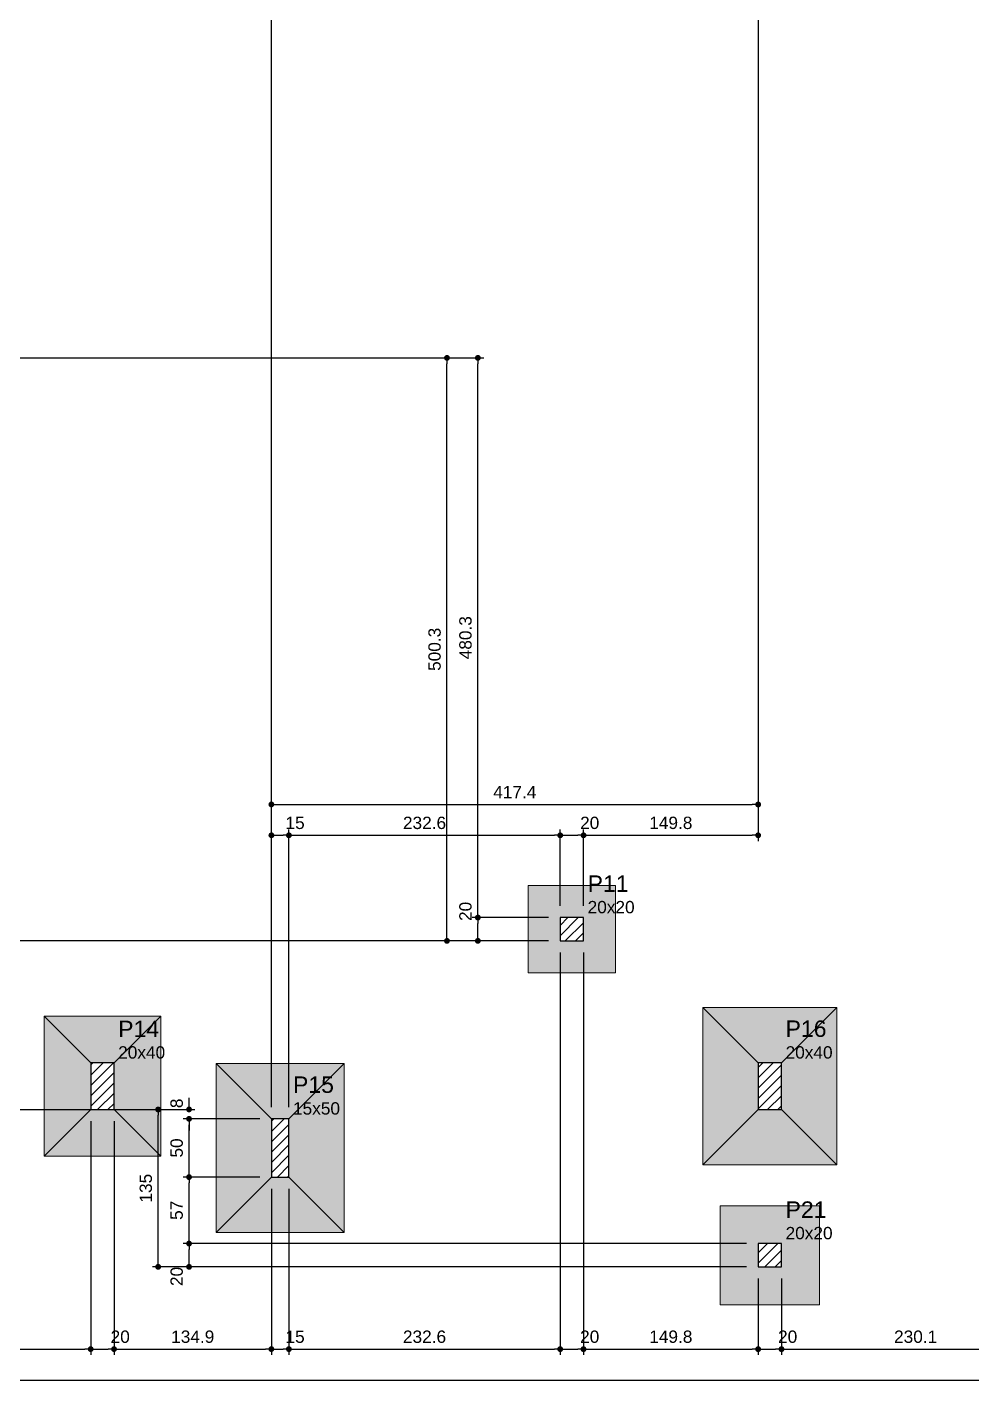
# Model space of a CAD drawing. Header units: millimetres. Extents: x 180 to 11148, y -1598 to 1045.
# Drawn here: x 454.64 to 470.84, y -4.29 to 19.03 of the extents above; entities that cross this region are included whole.
import ezdxf

# ---------------------------------------------------------------- set-up
doc = ezdxf.new("R2010")
doc.units = ezdxf.units.MM
doc.header["$MEASUREMENT"] = 0
for name, color, linetype, lineweight in [('FO-Cotas', 5, 'Continuous', 5), ('FO-Hachura das sapatas', 43, 'Continuous', 5), ('FO-Hachura pilar que passa', 19, 'Continuous', 5), ('FO-Pilares', 4, 'Continuous', 30), ('FO-Seção das fundações', 9, 'Continuous', 5), ('FO-Textos dos pilares', 7, 'Continuous', 5)]:
    doc.layers.add(name, color=color, linetype=linetype, lineweight=lineweight)
doc.styles.add('Arial', font='arial.ttf')
doc.dimstyles.new('UM_50.000000', dxfattribs={"dimtxt": 0.18, "dimasz": 0.1, "dimexe": 0.1, "dimexo": 0.2, "dimgap": 0, "dimtad": 1, "dimtih": 1, "dimtoh": 1, "dimdec": 1, "dimlfac": 50, "dimzin": 0, "dimdsep": 46, "dimtxsty": 'Standard', "dimcen": 0.09, "dimdle": 0.1, "dimadec": 1, "dimazin": 2, "dimtfac": 1, "dimtdec": 4, "dimtofl": 0, "dimtmove": 0, "dimatfit": 3, "dimfxl": 1, "dimtolj": 1, "dimarcsym": 0})
pattern_1 = [(45, (444.17699, 0.45553), (-0.08838835, 0.08838835), [])]

# ---------------------------------------------------------------- blocks, each defined once
blk = doc.blocks.new('_Dot')
at = {"color": 0, "linetype": 'ByBlock', "lineweight": -2}
blk.add_line((-0.5, 0), (-1, 0), dxfattribs=at)
at = {"color": 0, "linetype": 'ByBlock', "const_width": 0.5}
blk.add_lwpolyline([(-0.25, 0, 1), (0.25, 0, 1)], format="xyb", close=True, dxfattribs=at)
blk = doc.blocks.new('*D29')
at = {"layer": 'Defpoints', "color": 0, "transparency": 16777216}
for p in [(458.824, 41.465), (456.125, 40.053), (458.824, 0.295)]:
    blk.add_point(p, dxfattribs=at)
at = {"layer": 'FO-Cotas', "color": 0, "lineweight": -2, "transparency": 16777216}
for p, q in [((456.125, 40.253), (456.125, 41.565)), ((458.824, 0.495), (458.824, 41.565)), ((456.225, 41.465), (458.724, 41.465))]:
    blk.add_line(p, q, dxfattribs=at)
at = {"layer": 'FO-Cotas', "color": 0, "lineweight": -2, "transparency": 16777216, "xscale": 0.1000000014901161, "yscale": 0.1000000014901161, "zscale": 0.1000000014901161, "rotation": 180}
blk.add_blockref('_Dot', (456.125, 41.465), dxfattribs=at)
at = {"layer": 'FO-Cotas', "color": 0, "lineweight": -2, "transparency": 16777216, "xscale": 0.1000000014901161, "yscale": 0.1000000014901161, "zscale": 0.1000000014901161}
blk.add_blockref('_Dot', (458.824, 41.465), dxfattribs=at)
at = {"layer": 'FO-Cotas', "transparency": 16777216, "insert": (457.475, 41.677), "char_height": 0.2118, "attachment_point": 5, "rotation": 0.0057, "style": 'Arial'}
blk.add_mtext('\\A1;134.9', dxfattribs=at)
blk = doc.blocks.new('*D30')
at = {"layer": 'Defpoints', "color": 0, "transparency": 16777216}
for p in [(459.124, 5.161), (458.824, 0.295), (459.124, 0.295)]:
    blk.add_point(p, dxfattribs=at)
at = {"layer": 'FO-Cotas', "color": 0, "lineweight": -2, "transparency": 16777216}
for p, q in [((458.824, 0.495), (458.824, 5.261)), ((458.924, 5.161), (459.024, 5.161)), ((459.124, 0.495), (459.124, 5.261))]:
    blk.add_line(p, q, dxfattribs=at)
at = {"layer": 'FO-Cotas', "color": 0, "lineweight": -2, "transparency": 16777216, "xscale": 0.1000000014901161, "yscale": 0.1000000014901161, "zscale": 0.1000000014901161, "rotation": 180}
blk.add_blockref('_Dot', (458.824, 5.161), dxfattribs=at)
at = {"layer": 'FO-Cotas', "color": 0, "lineweight": -2, "transparency": 16777216, "xscale": 0.1000000014901161, "yscale": 0.1000000014901161, "zscale": 0.1000000014901161}
blk.add_blockref('_Dot', (459.124, 5.161), dxfattribs=at)
at = {"layer": 'FO-Cotas', "transparency": 16777216, "insert": (459.23, 5.373), "char_height": 0.2118, "attachment_point": 5, "rotation": 0.0057, "style": 'Arial'}
blk.add_mtext('\\A1;15', dxfattribs=at)
blk = doc.blocks.new('*D31')
at = {"layer": 'Defpoints', "color": 0, "transparency": 16777216}
for p in [(463.777, 5.161), (463.777, 3.749), (459.124, 0.295)]:
    blk.add_point(p, dxfattribs=at)
at = {"layer": 'FO-Cotas', "color": 0, "lineweight": -2, "transparency": 16777216}
for p, q in [((459.124, 0.495), (459.124, 5.261)), ((459.224, 5.161), (463.677, 5.161)), ((463.777, 3.949), (463.777, 5.261))]:
    blk.add_line(p, q, dxfattribs=at)
at = {"layer": 'FO-Cotas', "color": 0, "lineweight": -2, "transparency": 16777216, "xscale": 0.1000000014901161, "yscale": 0.1000000014901161, "zscale": 0.1000000014901161, "rotation": 180}
blk.add_blockref('_Dot', (459.124, 5.161), dxfattribs=at)
at = {"layer": 'FO-Cotas', "color": 0, "lineweight": -2, "transparency": 16777216, "xscale": 0.1000000014901161, "yscale": 0.1000000014901161, "zscale": 0.1000000014901161}
blk.add_blockref('_Dot', (463.777, 5.161), dxfattribs=at)
at = {"layer": 'FO-Cotas', "transparency": 16777216, "insert": (461.45, 5.373), "char_height": 0.2118, "attachment_point": 5, "rotation": 0.0057, "style": 'Arial'}
blk.add_mtext('\\A1;232.6', dxfattribs=at)
blk = doc.blocks.new('*D32')
at = {"layer": 'Defpoints', "color": 0, "transparency": 16777216}
for p in [(464.177, 5.161), (463.777, 3.749), (464.177, 3.749)]:
    blk.add_point(p, dxfattribs=at)
at = {"layer": 'FO-Cotas', "color": 0, "lineweight": -2, "transparency": 16777216}
for p, q in [((463.777, 3.949), (463.777, 5.261)), ((463.877, 5.161), (464.077, 5.161)), ((464.177, 3.949), (464.177, 5.261))]:
    blk.add_line(p, q, dxfattribs=at)
at = {"layer": 'FO-Cotas', "color": 0, "lineweight": -2, "transparency": 16777216, "xscale": 0.1000000014901161, "yscale": 0.1000000014901161, "zscale": 0.1000000014901161, "rotation": 180}
blk.add_blockref('_Dot', (463.777, 5.161), dxfattribs=at)
at = {"layer": 'FO-Cotas', "color": 0, "lineweight": -2, "transparency": 16777216, "xscale": 0.1000000014901161, "yscale": 0.1000000014901161, "zscale": 0.1000000014901161}
blk.add_blockref('_Dot', (464.177, 5.161), dxfattribs=at)
at = {"layer": 'FO-Cotas', "transparency": 16777216, "insert": (464.283, 5.373), "char_height": 0.2118, "attachment_point": 5, "rotation": 0.0057, "style": 'Arial'}
blk.add_mtext('\\A1;20', dxfattribs=at)
blk = doc.blocks.new('*D33')
at = {"layer": 'Defpoints', "color": 0, "transparency": 16777216}
for p in [(467.172, 40.053), (467.172, 5.161), (464.177, 3.749)]:
    blk.add_point(p, dxfattribs=at)
at = {"layer": 'FO-Cotas', "color": 0, "lineweight": -2, "transparency": 16777216}
for p, q in [((467.172, 39.853), (467.172, 5.061)), ((464.177, 3.949), (464.177, 5.261)), ((464.277, 5.161), (467.072, 5.161))]:
    blk.add_line(p, q, dxfattribs=at)
at = {"layer": 'FO-Cotas', "color": 0, "lineweight": -2, "transparency": 16777216, "xscale": 0.1000000014901161, "yscale": 0.1000000014901161, "zscale": 0.1000000014901161, "rotation": 180}
blk.add_blockref('_Dot', (464.177, 5.161), dxfattribs=at)
at = {"layer": 'FO-Cotas', "color": 0, "lineweight": -2, "transparency": 16777216, "xscale": 0.1000000014901161, "yscale": 0.1000000014901161, "zscale": 0.1000000014901161}
blk.add_blockref('_Dot', (467.172, 5.161), dxfattribs=at)
at = {"layer": 'FO-Cotas', "transparency": 16777216, "insert": (465.674, 5.373), "char_height": 0.2118, "attachment_point": 5, "rotation": 0.0057, "style": 'Arial'}
blk.add_mtext('\\A1;149.8', dxfattribs=at)
blk = doc.blocks.new('*D35')
at = {"layer": 'Defpoints', "color": 0, "transparency": 16777216}
for p in [(472.173, 41.465), (467.572, 40.053), (472.173, -1.845)]:
    blk.add_point(p, dxfattribs=at)
at = {"layer": 'FO-Cotas', "color": 0, "lineweight": -2, "transparency": 16777216}
for p, q in [((467.572, 40.253), (467.572, 41.565)), ((472.173, -1.645), (472.173, 41.565)), ((467.672, 41.465), (472.073, 41.465))]:
    blk.add_line(p, q, dxfattribs=at)
at = {"layer": 'FO-Cotas', "color": 0, "lineweight": -2, "transparency": 16777216, "xscale": 0.1000000014901161, "yscale": 0.1000000014901161, "zscale": 0.1000000014901161, "rotation": 180}
blk.add_blockref('_Dot', (467.572, 41.465), dxfattribs=at)
at = {"layer": 'FO-Cotas', "color": 0, "lineweight": -2, "transparency": 16777216, "xscale": 0.1000000014901161, "yscale": 0.1000000014901161, "zscale": 0.1000000014901161}
blk.add_blockref('_Dot', (472.173, 41.465), dxfattribs=at)
at = {"layer": 'FO-Cotas', "transparency": 16777216, "insert": (469.873, 41.677), "char_height": 0.2118, "attachment_point": 5, "rotation": 0.0057, "style": 'Arial'}
blk.add_mtext('\\A1;230.1', dxfattribs=at)
blk = doc.blocks.new('*D45')
at = {"layer": 'Defpoints', "color": 0, "transparency": 16777216}
for p in [(458.824, 41.994), (444.177, 40.053), (458.824, 0.295)]:
    blk.add_point(p, dxfattribs=at)
at = {"layer": 'FO-Cotas', "color": 0, "lineweight": -2, "transparency": 16777216}
for p, q in [((444.177, 40.253), (444.177, 42.094)), ((444.277, 41.994), (458.724, 41.994)), ((458.824, 0.495), (458.824, 42.094))]:
    blk.add_line(p, q, dxfattribs=at)
at = {"layer": 'FO-Cotas', "color": 0, "lineweight": -2, "transparency": 16777216, "xscale": 0.1000000014901161, "yscale": 0.1000000014901161, "zscale": 0.1000000014901161, "rotation": 180}
blk.add_blockref('_Dot', (444.177, 41.994), dxfattribs=at)
at = {"layer": 'FO-Cotas', "color": 0, "lineweight": -2, "transparency": 16777216, "xscale": 0.1000000014901161, "yscale": 0.1000000014901161, "zscale": 0.1000000014901161}
blk.add_blockref('_Dot', (458.824, 41.994), dxfattribs=at)
at = {"layer": 'FO-Cotas', "transparency": 16777216, "insert": (451.5, 42.206), "char_height": 0.2118, "attachment_point": 5, "rotation": 0.0057, "style": 'Arial'}
blk.add_mtext('\\A1;732.4', dxfattribs=at)
blk = doc.blocks.new('*D46')
at = {"layer": 'Defpoints', "color": 0, "transparency": 16777216}
for p in [(467.172, 40.053), (467.172, 5.69), (458.824, 0.295)]:
    blk.add_point(p, dxfattribs=at)
at = {"layer": 'FO-Cotas', "color": 0, "lineweight": -2, "transparency": 16777216}
for p, q in [((467.172, 39.853), (467.172, 5.59)), ((458.824, 0.495), (458.824, 5.79)), ((458.924, 5.69), (467.072, 5.69))]:
    blk.add_line(p, q, dxfattribs=at)
at = {"layer": 'FO-Cotas', "color": 0, "lineweight": -2, "transparency": 16777216, "xscale": 0.1000000014901161, "yscale": 0.1000000014901161, "zscale": 0.1000000014901161, "rotation": 180}
blk.add_blockref('_Dot', (458.824, 5.69), dxfattribs=at)
at = {"layer": 'FO-Cotas', "color": 0, "lineweight": -2, "transparency": 16777216, "xscale": 0.1000000014901161, "yscale": 0.1000000014901161, "zscale": 0.1000000014901161}
blk.add_blockref('_Dot', (467.172, 5.69), dxfattribs=at)
at = {"layer": 'FO-Cotas', "transparency": 16777216, "insert": (462.998, 5.902), "char_height": 0.2118, "attachment_point": 5, "rotation": 0.0057, "style": 'Arial'}
blk.add_mtext('\\A1;417.4', dxfattribs=at)
blk = doc.blocks.new('*D47')
at = {"layer": 'Defpoints', "color": 0, "transparency": 16777216}
for p in [(472.173, 41.994), (467.172, 40.053), (472.173, -1.845)]:
    blk.add_point(p, dxfattribs=at)
at = {"layer": 'FO-Cotas', "color": 0, "lineweight": -2, "transparency": 16777216}
for p, q in [((467.172, 40.253), (467.172, 42.094)), ((467.272, 41.994), (472.073, 41.994)), ((472.173, -1.645), (472.173, 42.094))]:
    blk.add_line(p, q, dxfattribs=at)
at = {"layer": 'FO-Cotas', "color": 0, "lineweight": -2, "transparency": 16777216, "xscale": 0.1000000014901161, "yscale": 0.1000000014901161, "zscale": 0.1000000014901161, "rotation": 180}
blk.add_blockref('_Dot', (467.172, 41.994), dxfattribs=at)
at = {"layer": 'FO-Cotas', "color": 0, "lineweight": -2, "transparency": 16777216, "xscale": 0.1000000014901161, "yscale": 0.1000000014901161, "zscale": 0.1000000014901161}
blk.add_blockref('_Dot', (472.173, 41.994), dxfattribs=at)
at = {"layer": 'FO-Cotas', "transparency": 16777216, "insert": (469.673, 42.206), "char_height": 0.2118, "attachment_point": 5, "rotation": 0.0057, "style": 'Arial'}
blk.add_mtext('\\A1;250.1', dxfattribs=at)
blk = doc.blocks.new('*D53')
at = {"layer": 'Defpoints', "color": 0, "transparency": 16777216}
for p in [(444.577, 0.456), (455.725, 0.456), (455.725, -3.657)]:
    blk.add_point(p, dxfattribs=at)
at = {"layer": 'FO-Cotas', "color": 0, "lineweight": -2, "transparency": 16777216}
for p, q in [((444.577, 0.256), (444.577, -3.757)), ((455.725, 0.256), (455.725, -3.757)), ((444.677, -3.657), (455.625, -3.657))]:
    blk.add_line(p, q, dxfattribs=at)
at = {"layer": 'FO-Cotas', "color": 0, "lineweight": -2, "transparency": 16777216, "xscale": 0.1000000014901161, "yscale": 0.1000000014901161, "zscale": 0.1000000014901161, "rotation": 180}
blk.add_blockref('_Dot', (444.577, -3.657), dxfattribs=at)
at = {"layer": 'FO-Cotas', "color": 0, "lineweight": -2, "transparency": 16777216, "xscale": 0.1000000014901161, "yscale": 0.1000000014901161, "zscale": 0.1000000014901161}
blk.add_blockref('_Dot', (455.725, -3.657), dxfattribs=at)
at = {"layer": 'FO-Cotas', "transparency": 16777216, "insert": (450.151, -3.445), "char_height": 0.2118, "attachment_point": 5, "rotation": 0.0057, "style": 'Arial'}
blk.add_mtext('\\A1;557.4', dxfattribs=at)
blk = doc.blocks.new('*D54')
at = {"layer": 'Defpoints', "color": 0, "transparency": 16777216}
for p in [(455.725, 0.456), (456.125, 0.456), (456.125, -3.657)]:
    blk.add_point(p, dxfattribs=at)
at = {"layer": 'FO-Cotas', "color": 0, "lineweight": -2, "transparency": 16777216}
for p, q in [((455.725, 0.256), (455.725, -3.757)), ((456.125, 0.256), (456.125, -3.757)), ((455.825, -3.657), (456.025, -3.657))]:
    blk.add_line(p, q, dxfattribs=at)
at = {"layer": 'FO-Cotas', "color": 0, "lineweight": -2, "transparency": 16777216, "xscale": 0.1000000014901161, "yscale": 0.1000000014901161, "zscale": 0.1000000014901161, "rotation": 180}
blk.add_blockref('_Dot', (455.725, -3.657), dxfattribs=at)
at = {"layer": 'FO-Cotas', "color": 0, "lineweight": -2, "transparency": 16777216, "xscale": 0.1000000014901161, "yscale": 0.1000000014901161, "zscale": 0.1000000014901161}
blk.add_blockref('_Dot', (456.125, -3.657), dxfattribs=at)
at = {"layer": 'FO-Cotas', "transparency": 16777216, "insert": (456.231, -3.445), "char_height": 0.2118, "attachment_point": 5, "rotation": 0.0057, "style": 'Arial'}
blk.add_mtext('\\A1;20', dxfattribs=at)
blk = doc.blocks.new('*D55')
at = {"layer": 'Defpoints', "color": 0, "transparency": 16777216}
for p in [(456.125, 0.456), (458.824, -0.705), (458.824, -3.657)]:
    blk.add_point(p, dxfattribs=at)
at = {"layer": 'FO-Cotas', "color": 0, "lineweight": -2, "transparency": 16777216}
for p, q in [((456.125, 0.256), (456.125, -3.757)), ((458.824, -0.905), (458.824, -3.757)), ((456.225, -3.657), (458.724, -3.657))]:
    blk.add_line(p, q, dxfattribs=at)
at = {"layer": 'FO-Cotas', "color": 0, "lineweight": -2, "transparency": 16777216, "xscale": 0.1000000014901161, "yscale": 0.1000000014901161, "zscale": 0.1000000014901161, "rotation": 180}
blk.add_blockref('_Dot', (456.125, -3.657), dxfattribs=at)
at = {"layer": 'FO-Cotas', "color": 0, "lineweight": -2, "transparency": 16777216, "xscale": 0.1000000014901161, "yscale": 0.1000000014901161, "zscale": 0.1000000014901161}
blk.add_blockref('_Dot', (458.824, -3.657), dxfattribs=at)
at = {"layer": 'FO-Cotas', "transparency": 16777216, "insert": (457.475, -3.445), "char_height": 0.2118, "attachment_point": 5, "rotation": 0.0057, "style": 'Arial'}
blk.add_mtext('\\A1;134.9', dxfattribs=at)
blk = doc.blocks.new('*D56')
at = {"layer": 'Defpoints', "color": 0, "transparency": 16777216}
for p in [(458.824, -0.705), (459.124, -0.705), (459.124, -3.657)]:
    blk.add_point(p, dxfattribs=at)
at = {"layer": 'FO-Cotas', "color": 0, "lineweight": -2, "transparency": 16777216}
for p, q in [((458.824, -0.905), (458.824, -3.757)), ((459.124, -0.905), (459.124, -3.757)), ((458.924, -3.657), (459.024, -3.657))]:
    blk.add_line(p, q, dxfattribs=at)
at = {"layer": 'FO-Cotas', "color": 0, "lineweight": -2, "transparency": 16777216, "xscale": 0.1000000014901161, "yscale": 0.1000000014901161, "zscale": 0.1000000014901161, "rotation": 180}
blk.add_blockref('_Dot', (458.824, -3.657), dxfattribs=at)
at = {"layer": 'FO-Cotas', "color": 0, "lineweight": -2, "transparency": 16777216, "xscale": 0.1000000014901161, "yscale": 0.1000000014901161, "zscale": 0.1000000014901161}
blk.add_blockref('_Dot', (459.124, -3.657), dxfattribs=at)
at = {"layer": 'FO-Cotas', "transparency": 16777216, "insert": (459.23, -3.445), "char_height": 0.2118, "attachment_point": 5, "rotation": 0.0057, "style": 'Arial'}
blk.add_mtext('\\A1;15', dxfattribs=at)
blk = doc.blocks.new('*D57')
at = {"layer": 'Defpoints', "color": 0, "transparency": 16777216}
for p in [(463.777, 3.349), (459.124, -0.705), (463.777, -3.657)]:
    blk.add_point(p, dxfattribs=at)
at = {"layer": 'FO-Cotas', "color": 0, "lineweight": -2, "transparency": 16777216}
for p, q in [((463.777, 3.149), (463.777, -3.757)), ((459.124, -0.905), (459.124, -3.757)), ((459.224, -3.657), (463.677, -3.657))]:
    blk.add_line(p, q, dxfattribs=at)
at = {"layer": 'FO-Cotas', "color": 0, "lineweight": -2, "transparency": 16777216, "xscale": 0.1000000014901161, "yscale": 0.1000000014901161, "zscale": 0.1000000014901161, "rotation": 180}
blk.add_blockref('_Dot', (459.124, -3.657), dxfattribs=at)
at = {"layer": 'FO-Cotas', "color": 0, "lineweight": -2, "transparency": 16777216, "xscale": 0.1000000014901161, "yscale": 0.1000000014901161, "zscale": 0.1000000014901161}
blk.add_blockref('_Dot', (463.777, -3.657), dxfattribs=at)
at = {"layer": 'FO-Cotas', "transparency": 16777216, "insert": (461.45, -3.445), "char_height": 0.2118, "attachment_point": 5, "rotation": 0.0057, "style": 'Arial'}
blk.add_mtext('\\A1;232.6', dxfattribs=at)
blk = doc.blocks.new('*D58')
at = {"layer": 'Defpoints', "color": 0, "transparency": 16777216}
for p in [(463.777, 3.349), (464.177, 3.349), (464.177, -3.657)]:
    blk.add_point(p, dxfattribs=at)
at = {"layer": 'FO-Cotas', "color": 0, "lineweight": -2, "transparency": 16777216}
for p, q in [((463.777, 3.149), (463.777, -3.757)), ((464.177, 3.149), (464.177, -3.757)), ((463.877, -3.657), (464.077, -3.657))]:
    blk.add_line(p, q, dxfattribs=at)
at = {"layer": 'FO-Cotas', "color": 0, "lineweight": -2, "transparency": 16777216, "xscale": 0.1000000014901161, "yscale": 0.1000000014901161, "zscale": 0.1000000014901161, "rotation": 180}
blk.add_blockref('_Dot', (463.777, -3.657), dxfattribs=at)
at = {"layer": 'FO-Cotas', "color": 0, "lineweight": -2, "transparency": 16777216, "xscale": 0.1000000014901161, "yscale": 0.1000000014901161, "zscale": 0.1000000014901161}
blk.add_blockref('_Dot', (464.177, -3.657), dxfattribs=at)
at = {"layer": 'FO-Cotas', "transparency": 16777216, "insert": (464.283, -3.445), "char_height": 0.2118, "attachment_point": 5, "rotation": 0.0057, "style": 'Arial'}
blk.add_mtext('\\A1;20', dxfattribs=at)
blk = doc.blocks.new('*D59')
at = {"layer": 'Defpoints', "color": 0, "transparency": 16777216}
for p in [(464.177, 3.349), (467.172, -2.245), (467.172, -3.657)]:
    blk.add_point(p, dxfattribs=at)
at = {"layer": 'FO-Cotas', "color": 0, "lineweight": -2, "transparency": 16777216}
for p, q in [((464.177, 3.149), (464.177, -3.757)), ((467.172, -2.445), (467.172, -3.757)), ((464.277, -3.657), (467.072, -3.657))]:
    blk.add_line(p, q, dxfattribs=at)
at = {"layer": 'FO-Cotas', "color": 0, "lineweight": -2, "transparency": 16777216, "xscale": 0.1000000014901161, "yscale": 0.1000000014901161, "zscale": 0.1000000014901161, "rotation": 180}
blk.add_blockref('_Dot', (464.177, -3.657), dxfattribs=at)
at = {"layer": 'FO-Cotas', "color": 0, "lineweight": -2, "transparency": 16777216, "xscale": 0.1000000014901161, "yscale": 0.1000000014901161, "zscale": 0.1000000014901161}
blk.add_blockref('_Dot', (467.172, -3.657), dxfattribs=at)
at = {"layer": 'FO-Cotas', "transparency": 16777216, "insert": (465.674, -3.445), "char_height": 0.2118, "attachment_point": 5, "rotation": 0.0057, "style": 'Arial'}
blk.add_mtext('\\A1;149.8', dxfattribs=at)
blk = doc.blocks.new('*D60')
at = {"layer": 'Defpoints', "color": 0, "transparency": 16777216}
for p in [(467.172, -2.245), (467.572, -2.245), (467.572, -3.657)]:
    blk.add_point(p, dxfattribs=at)
at = {"layer": 'FO-Cotas', "color": 0, "lineweight": -2, "transparency": 16777216}
for p, q in [((467.172, -2.445), (467.172, -3.757)), ((467.572, -2.445), (467.572, -3.757)), ((467.272, -3.657), (467.472, -3.657))]:
    blk.add_line(p, q, dxfattribs=at)
at = {"layer": 'FO-Cotas', "color": 0, "lineweight": -2, "transparency": 16777216, "xscale": 0.1000000014901161, "yscale": 0.1000000014901161, "zscale": 0.1000000014901161, "rotation": 180}
blk.add_blockref('_Dot', (467.172, -3.657), dxfattribs=at)
at = {"layer": 'FO-Cotas', "color": 0, "lineweight": -2, "transparency": 16777216, "xscale": 0.1000000014901161, "yscale": 0.1000000014901161, "zscale": 0.1000000014901161}
blk.add_blockref('_Dot', (467.572, -3.657), dxfattribs=at)
at = {"layer": 'FO-Cotas', "transparency": 16777216, "insert": (467.678, -3.445), "char_height": 0.2118, "attachment_point": 5, "rotation": 0.0057, "style": 'Arial'}
blk.add_mtext('\\A1;20', dxfattribs=at)
blk = doc.blocks.new('*D61')
at = {"layer": 'Defpoints', "color": 0, "transparency": 16777216}
for p in [(467.572, -2.245), (472.173, -2.245), (472.173, -3.657)]:
    blk.add_point(p, dxfattribs=at)
at = {"layer": 'FO-Cotas', "color": 0, "lineweight": -2, "transparency": 16777216}
for p, q in [((467.572, -2.445), (467.572, -3.757)), ((472.173, -2.445), (472.173, -3.757)), ((467.672, -3.657), (472.073, -3.657))]:
    blk.add_line(p, q, dxfattribs=at)
at = {"layer": 'FO-Cotas', "color": 0, "lineweight": -2, "transparency": 16777216, "xscale": 0.1000000014901161, "yscale": 0.1000000014901161, "zscale": 0.1000000014901161, "rotation": 180}
blk.add_blockref('_Dot', (467.572, -3.657), dxfattribs=at)
at = {"layer": 'FO-Cotas', "color": 0, "lineweight": -2, "transparency": 16777216, "xscale": 0.1000000014901161, "yscale": 0.1000000014901161, "zscale": 0.1000000014901161}
blk.add_blockref('_Dot', (472.173, -3.657), dxfattribs=at)
at = {"layer": 'FO-Cotas', "transparency": 16777216, "insert": (469.873, -3.445), "char_height": 0.2118, "attachment_point": 5, "rotation": 0.0057, "style": 'Arial'}
blk.add_mtext('\\A1;230.1', dxfattribs=at)
blk = doc.blocks.new('*D71')
at = {"layer": 'Defpoints', "color": 0, "transparency": 16777216}
for p in [(444.177, 0.456), (498.771, 0.456), (498.771, -4.187)]:
    blk.add_point(p, dxfattribs=at)
at = {"layer": 'FO-Cotas', "color": 0, "lineweight": -2, "transparency": 16777216}
for p, q in [((444.177, 0.256), (444.177, -4.287)), ((498.771, 0.256), (498.771, -4.287)), ((444.277, -4.187), (498.671, -4.187))]:
    blk.add_line(p, q, dxfattribs=at)
at = {"layer": 'FO-Cotas', "color": 0, "lineweight": -2, "transparency": 16777216, "xscale": 0.1000000014901161, "yscale": 0.1000000014901161, "zscale": 0.1000000014901161, "rotation": 180}
blk.add_blockref('_Dot', (444.177, -4.187), dxfattribs=at)
at = {"layer": 'FO-Cotas', "color": 0, "lineweight": -2, "transparency": 16777216, "xscale": 0.1000000014901161, "yscale": 0.1000000014901161, "zscale": 0.1000000014901161}
blk.add_blockref('_Dot', (498.771, -4.187), dxfattribs=at)
at = {"layer": 'FO-Cotas', "transparency": 16777216, "insert": (471.474, -3.975), "char_height": 0.2118, "attachment_point": 5, "rotation": 0.0057, "style": 'Arial'}
blk.add_mtext('\\A1;2729.7', dxfattribs=at)
blk = doc.blocks.new('*D72')
at = {"layer": 'Defpoints', "color": 0, "transparency": 16777216}
for p in [(457.412, -1.845), (467.172, -1.845), (467.172, -2.245)]:
    blk.add_point(p, dxfattribs=at)
at = {"layer": 'FO-Cotas', "color": 0, "lineweight": -2, "transparency": 16777216}
for p, q in [((466.972, -1.845), (457.312, -1.845)), ((457.412, -2.145), (457.412, -1.945)), ((466.972, -2.245), (457.312, -2.245))]:
    blk.add_line(p, q, dxfattribs=at)
at = {"layer": 'FO-Cotas', "color": 0, "lineweight": -2, "transparency": 16777216, "xscale": 0.1000000014901161, "yscale": 0.1000000014901161, "zscale": 0.1000000014901161}
for p, rotation in [((457.412, -1.845), 90), ((457.412, -2.245), 270)]:
    blk.add_blockref('_Dot', p, dxfattribs=dict(at, rotation=rotation))
at = {"layer": 'FO-Cotas', "transparency": 16777216, "insert": (457.2, -2.41), "char_height": 0.2118, "attachment_point": 5, "rotation": 90, "style": 'Arial'}
blk.add_mtext('\\A1;20', dxfattribs=at)
blk = doc.blocks.new('*D73')
at = {"layer": 'Defpoints', "color": 0, "transparency": 16777216}
for p in [(457.412, -0.705), (458.824, -0.705), (467.172, -1.845)]:
    blk.add_point(p, dxfattribs=at)
at = {"layer": 'FO-Cotas', "color": 0, "lineweight": -2, "transparency": 16777216}
for p, q in [((458.624, -0.705), (457.312, -0.705)), ((457.412, -1.745), (457.412, -0.805)), ((466.972, -1.845), (457.312, -1.845))]:
    blk.add_line(p, q, dxfattribs=at)
at = {"layer": 'FO-Cotas', "color": 0, "lineweight": -2, "transparency": 16777216, "xscale": 0.1000000014901161, "yscale": 0.1000000014901161, "zscale": 0.1000000014901161}
for p, rotation in [((457.412, -0.705), 90), ((457.412, -1.845), 270)]:
    blk.add_blockref('_Dot', p, dxfattribs=dict(at, rotation=rotation))
at = {"layer": 'FO-Cotas', "transparency": 16777216, "insert": (457.2, -1.275), "char_height": 0.2118, "attachment_point": 5, "rotation": 90, "style": 'Arial'}
blk.add_mtext('\\A1;57', dxfattribs=at)
blk = doc.blocks.new('*D74')
at = {"layer": 'Defpoints', "color": 0, "transparency": 16777216}
for p in [(457.412, 0.295), (458.824, 0.295), (458.824, -0.705)]:
    blk.add_point(p, dxfattribs=at)
at = {"layer": 'FO-Cotas', "color": 0, "lineweight": -2, "transparency": 16777216}
for p, q in [((458.624, 0.295), (457.312, 0.295)), ((457.412, -0.605), (457.412, 0.195)), ((458.624, -0.705), (457.312, -0.705))]:
    blk.add_line(p, q, dxfattribs=at)
at = {"layer": 'FO-Cotas', "color": 0, "lineweight": -2, "transparency": 16777216, "xscale": 0.1000000014901161, "yscale": 0.1000000014901161, "zscale": 0.1000000014901161}
for p, rotation in [((457.412, 0.295), 90), ((457.412, -0.705), 270)]:
    blk.add_blockref('_Dot', p, dxfattribs=dict(at, rotation=rotation))
at = {"layer": 'FO-Cotas', "transparency": 16777216, "insert": (457.2, -0.205), "char_height": 0.2118, "attachment_point": 5, "rotation": 90, "style": 'Arial'}
blk.add_mtext('\\A1;50', dxfattribs=at)
blk = doc.blocks.new('*D75')
at = {"layer": 'Defpoints', "color": 0, "transparency": 16777216}
for p in [(444.177, 0.456), (457.412, 0.456), (458.824, 0.295)]:
    blk.add_point(p, dxfattribs=at)
at = {"layer": 'FO-Cotas', "color": 0, "lineweight": -2, "transparency": 16777216}
for p, q in [((457.412, 0.556), (457.412, 0.656)), ((444.377, 0.456), (457.512, 0.456)), ((458.624, 0.295), (457.312, 0.295)), ((457.412, 0.195), (457.412, 0.095))]:
    blk.add_line(p, q, dxfattribs=at)
at = {"layer": 'FO-Cotas', "color": 0, "lineweight": -2, "transparency": 16777216, "xscale": 0.1000000014901161, "yscale": 0.1000000014901161, "zscale": 0.1000000014901161}
for p, rotation in [((457.412, 0.456), 270), ((457.412, 0.295), 90)]:
    blk.add_blockref('_Dot', p, dxfattribs=dict(at, rotation=rotation))
at = {"layer": 'FO-Cotas', "transparency": 16777216, "insert": (457.2, 0.561), "char_height": 0.2118, "attachment_point": 5, "rotation": 90, "style": 'Arial'}
blk.add_mtext('\\A1;8', dxfattribs=at)
blk = doc.blocks.new('*D77')
at = {"layer": 'Defpoints', "color": 0, "transparency": 16777216}
for p in [(442.765, 3.349), (463.777, 3.349), (444.177, 1.256)]:
    blk.add_point(p, dxfattribs=at)
at = {"layer": 'FO-Cotas', "color": 0, "lineweight": -2, "transparency": 16777216}
for p, q in [((463.577, 3.349), (442.665, 3.349)), ((442.765, 1.356), (442.765, 3.249)), ((443.977, 1.256), (442.665, 1.256))]:
    blk.add_line(p, q, dxfattribs=at)
at = {"layer": 'FO-Cotas', "color": 0, "lineweight": -2, "transparency": 16777216, "xscale": 0.1000000014901161, "yscale": 0.1000000014901161, "zscale": 0.1000000014901161}
for p, rotation in [((442.765, 3.349), 90), ((442.765, 1.256), 270)]:
    blk.add_blockref('_Dot', p, dxfattribs=dict(at, rotation=rotation))
at = {"layer": 'FO-Cotas', "transparency": 16777216, "insert": (442.553, 2.302), "char_height": 0.2118, "attachment_point": 5, "rotation": 90, "style": 'Arial'}
blk.add_mtext('\\A1;104.7', dxfattribs=at)
blk = doc.blocks.new('*D78')
at = {"layer": 'Defpoints', "color": 0, "transparency": 16777216}
for p in [(462.365, 3.749), (463.777, 3.749), (463.777, 3.349)]:
    blk.add_point(p, dxfattribs=at)
at = {"layer": 'FO-Cotas', "color": 0, "lineweight": -2, "transparency": 16777216}
for p, q in [((463.577, 3.749), (462.265, 3.749)), ((462.365, 3.449), (462.365, 3.649)), ((463.577, 3.349), (462.265, 3.349))]:
    blk.add_line(p, q, dxfattribs=at)
at = {"layer": 'FO-Cotas', "color": 0, "lineweight": -2, "transparency": 16777216, "xscale": 0.1000000014901161, "yscale": 0.1000000014901161, "zscale": 0.1000000014901161}
for p, rotation in [((462.365, 3.749), 90), ((462.365, 3.349), 270)]:
    blk.add_blockref('_Dot', p, dxfattribs=dict(at, rotation=rotation))
at = {"layer": 'FO-Cotas', "transparency": 16777216, "insert": (462.153, 3.855), "char_height": 0.2118, "attachment_point": 5, "rotation": 90, "style": 'Arial'}
blk.add_mtext('\\A1;20', dxfattribs=at)
blk = doc.blocks.new('*D79')
at = {"layer": 'Defpoints', "color": 0, "transparency": 16777216}
for p in [(444.177, 13.354), (462.365, 13.354), (463.777, 3.749)]:
    blk.add_point(p, dxfattribs=at)
at = {"layer": 'FO-Cotas', "color": 0, "lineweight": -2, "transparency": 16777216}
for p, q in [((444.377, 13.354), (462.465, 13.354)), ((462.365, 3.849), (462.365, 13.254)), ((463.577, 3.749), (462.265, 3.749))]:
    blk.add_line(p, q, dxfattribs=at)
at = {"layer": 'FO-Cotas', "color": 0, "lineweight": -2, "transparency": 16777216, "xscale": 0.1000000014901161, "yscale": 0.1000000014901161, "zscale": 0.1000000014901161}
for p, rotation in [((462.365, 13.354), 90), ((462.365, 3.749), 270)]:
    blk.add_blockref('_Dot', p, dxfattribs=dict(at, rotation=rotation))
at = {"layer": 'FO-Cotas', "transparency": 16777216, "insert": (462.153, 8.552), "char_height": 0.2118, "attachment_point": 5, "rotation": 90, "style": 'Arial'}
blk.add_mtext('\\A1;480.3', dxfattribs=at)
blk = doc.blocks.new('*D85')
at = {"layer": 'Defpoints', "color": 0, "transparency": 16777216}
for p in [(444.177, 0.456), (456.882, 0.456), (467.172, -2.245)]:
    blk.add_point(p, dxfattribs=at)
at = {"layer": 'FO-Cotas', "color": 0, "lineweight": -2, "transparency": 16777216}
for p, q in [((444.377, 0.456), (456.982, 0.456)), ((456.882, -2.145), (456.882, 0.356)), ((466.972, -2.245), (456.782, -2.245))]:
    blk.add_line(p, q, dxfattribs=at)
at = {"layer": 'FO-Cotas', "color": 0, "lineweight": -2, "transparency": 16777216, "xscale": 0.1000000014901161, "yscale": 0.1000000014901161, "zscale": 0.1000000014901161}
for p, rotation in [((456.882, 0.456), 90), ((456.882, -2.245), 270)]:
    blk.add_blockref('_Dot', p, dxfattribs=dict(at, rotation=rotation))
at = {"layer": 'FO-Cotas', "transparency": 16777216, "insert": (456.671, -0.895), "char_height": 0.2118, "attachment_point": 5, "rotation": 90, "style": 'Arial'}
blk.add_mtext('\\A1;135', dxfattribs=at)
blk = doc.blocks.new('*D86')
at = {"layer": 'Defpoints', "color": 0, "transparency": 16777216}
for p in [(442.235, 3.349), (463.777, 3.349), (444.177, 0.456)]:
    blk.add_point(p, dxfattribs=at)
at = {"layer": 'FO-Cotas', "color": 0, "lineweight": -2, "transparency": 16777216}
for p, q in [((463.577, 3.349), (442.135, 3.349)), ((442.235, 0.556), (442.235, 3.249)), ((443.977, 0.456), (442.135, 0.456))]:
    blk.add_line(p, q, dxfattribs=at)
at = {"layer": 'FO-Cotas', "color": 0, "lineweight": -2, "transparency": 16777216, "xscale": 0.1000000014901161, "yscale": 0.1000000014901161, "zscale": 0.1000000014901161}
for p, rotation in [((442.235, 3.349), 90), ((442.235, 0.456), 270)]:
    blk.add_blockref('_Dot', p, dxfattribs=dict(at, rotation=rotation))
at = {"layer": 'FO-Cotas', "transparency": 16777216, "insert": (442.024, 1.902), "char_height": 0.2118, "attachment_point": 5, "rotation": 90, "style": 'Arial'}
blk.add_mtext('\\A1;144.7', dxfattribs=at)
blk = doc.blocks.new('*D87')
at = {"layer": 'Defpoints', "color": 0, "transparency": 16777216}
for p in [(444.177, 13.354), (461.835, 13.354), (463.777, 3.349)]:
    blk.add_point(p, dxfattribs=at)
at = {"layer": 'FO-Cotas', "color": 0, "lineweight": -2, "transparency": 16777216}
for p, q in [((444.377, 13.354), (461.935, 13.354)), ((461.835, 3.449), (461.835, 13.254)), ((463.577, 3.349), (461.735, 3.349))]:
    blk.add_line(p, q, dxfattribs=at)
at = {"layer": 'FO-Cotas', "color": 0, "lineweight": -2, "transparency": 16777216, "xscale": 0.1000000014901161, "yscale": 0.1000000014901161, "zscale": 0.1000000014901161}
for p, rotation in [((461.835, 13.354), 90), ((461.835, 3.349), 270)]:
    blk.add_blockref('_Dot', p, dxfattribs=dict(at, rotation=rotation))
at = {"layer": 'FO-Cotas', "transparency": 16777216, "insert": (461.623, 8.352), "char_height": 0.2118, "attachment_point": 5, "rotation": 90, "style": 'Arial'}
blk.add_mtext('\\A1;500.3', dxfattribs=at)

msp = doc.modelspace()

# ---------------------------------------------------------------- hatches: boundary and pattern name
at = {"layer": 'FO-Hachura das sapatas', "linetype": 'Continuous'}
h = msp.add_hatch(color=256, dxfattribs=at)
h.paths.add_polyline_path([(463.2268, 2.7989), (464.7268, 2.7989), (464.7268, 4.2989), (463.2268, 4.2989), (463.2268, 2.7989)])
h.paths.add_polyline_path([(464.1768, 3.7489), (463.7768, 3.7489), (463.7768, 3.3489), (464.1768, 3.3489), (464.1768, 3.7489)], flags=0)
h = msp.add_hatch(color=256, dxfattribs=at)
h.paths.add_polyline_path([(466.2218, -0.4945), (468.5218, -0.4945), (468.5218, 2.2055), (466.2218, 2.2055), (466.2218, -0.4945)])
h.paths.add_polyline_path([(467.5718, 1.2555), (467.1718, 1.2555), (467.1718, 0.4555), (467.5718, 0.4555), (467.5718, 1.2555)], flags=0)
h = msp.add_hatch(color=256, dxfattribs=at)
h.paths.add_polyline_path([(454.9252, -0.3445), (456.9252, -0.3445), (456.9252, 2.0555), (454.9252, 2.0555), (454.9252, -0.3445)])
h.paths.add_polyline_path([(456.1252, 1.2555), (455.7252, 1.2555), (455.7252, 0.4555), (456.1252, 0.4555), (456.1252, 1.2555)], flags=0)
h = msp.add_hatch(color=256, dxfattribs=at)
h.paths.add_polyline_path([(457.874, -1.6553), (460.074, -1.6553), (460.074, 1.2447), (457.874, 1.2447), (457.874, -1.6553)])
h.paths.add_polyline_path([(459.124, 0.2947), (458.824, 0.2947), (458.824, -0.7053), (459.124, -0.7053), (459.124, 0.2947)], flags=0)
h = msp.add_hatch(color=256, dxfattribs=at)
h.paths.add_polyline_path([(466.5218, -2.8953), (468.2218, -2.8953), (468.2218, -1.1953), (466.5218, -1.1953), (466.5218, -2.8953)])
h.paths.add_polyline_path([(467.5718, -1.8453), (467.1718, -1.8453), (467.1718, -2.2453), (467.5718, -2.2453), (467.5718, -1.8453)], flags=0)
at = {"layer": 'FO-Hachura pilar que passa', "linetype": 'Continuous'}
h = msp.add_hatch(dxfattribs=at)
h.set_pattern_fill('ANSI31', color=256, style=0)
h.set_pattern_definition(pattern_1)
h.paths.add_polyline_path([(463.7768, 3.3489), (463.9768, 3.3489), (464.1768, 3.3489), (464.1768, 3.5489), (464.1768, 3.7489), (463.9768, 3.7489), (463.7768, 3.7489), (463.7768, 3.5489)])
h = msp.add_hatch(dxfattribs=at)
h.set_pattern_fill('ANSI31', color=256, style=0)
h.set_pattern_definition(pattern_1)
h.paths.add_polyline_path([(455.7252, 0.4555), (455.9252, 0.4555), (456.1252, 0.4555), (456.1252, 0.8555), (456.1252, 1.2555), (455.9252, 1.2555), (455.7252, 1.2555), (455.7252, 0.8555)])
h = msp.add_hatch(dxfattribs=at)
h.set_pattern_fill('ANSI31', color=256, style=0)
h.set_pattern_definition(pattern_1)
h.paths.add_polyline_path([(467.1718, 0.4555), (467.3718, 0.4555), (467.5718, 0.4555), (467.5718, 0.8555), (467.5718, 1.2555), (467.3718, 1.2555), (467.1718, 1.2555), (467.1718, 0.8555)])
h = msp.add_hatch(dxfattribs=at)
h.set_pattern_fill('ANSI31', color=256, style=0)
h.set_pattern_definition(pattern_1)
h.paths.add_polyline_path([(458.824, -0.7053), (458.974, -0.7053), (459.124, -0.7053), (459.124, -0.2053), (459.124, 0.2947), (458.974, 0.2947), (458.824, 0.2947), (458.824, -0.2053)])
h = msp.add_hatch(dxfattribs=at)
h.set_pattern_fill('ANSI31', color=256, style=0)
h.set_pattern_definition(pattern_1)
h.paths.add_polyline_path([(467.1718, -2.2453), (467.3718, -2.2453), (467.5718, -2.2453), (467.5718, -2.0453), (467.5718, -1.8453), (467.3718, -1.8453), (467.1718, -1.8453), (467.1718, -2.0453)])

# ---------------------------------------------------------------- linework, layer by layer
at = {"layer": 'FO-Pilares'}
for points in [[(463.7768, 3.3489), (463.9768, 3.3489), (464.1768, 3.3489), (464.1768, 3.5489), (464.1768, 3.7489), (463.9768, 3.7489), (463.7768, 3.7489), (463.7768, 3.5489), (463.7768, 3.3489)], [(455.7252, 0.4555), (455.9252, 0.4555), (456.1252, 0.4555), (456.1252, 0.8555), (456.1252, 1.2555), (455.9252, 1.2555), (455.7252, 1.2555), (455.7252, 0.8555), (455.7252, 0.4555)], [(467.1718, 0.4555), (467.3718, 0.4555), (467.5718, 0.4555), (467.5718, 0.8555), (467.5718, 1.2555), (467.3718, 1.2555), (467.1718, 1.2555), (467.1718, 0.8555), (467.1718, 0.4555)], [(458.824, -0.7053), (458.974, -0.7053), (459.124, -0.7053), (459.124, -0.2053), (459.124, 0.2947), (458.974, 0.2947), (458.824, 0.2947), (458.824, -0.2053), (458.824, -0.7053)], [(467.1718, -2.2453), (467.3718, -2.2453), (467.5718, -2.2453), (467.5718, -2.0453), (467.5718, -1.8453), (467.3718, -1.8453), (467.1718, -1.8453), (467.1718, -2.0453), (467.1718, -2.2453)]]:
    msp.add_lwpolyline(points, close=True, dxfattribs=at)
at = {"layer": 'FO-Seção das fundações'}
for p, q in [((466.2218, 2.2055), (467.1718, 1.2555)), ((468.5218, 2.2055), (467.5718, 1.2555)), ((454.9252, 2.0555), (455.7252, 1.2555)), ((456.9252, 2.0555), (456.1252, 1.2555)), ((457.874, 1.2447), (458.824, 0.2947)), ((460.074, 1.2447), (459.124, 0.2947)), ((454.9252, -0.3445), (455.7252, 0.4555)), ((456.9252, -0.3445), (456.1252, 0.4555)), ((466.2218, -0.4945), (467.1718, 0.4555)), ((468.5218, -0.4945), (467.5718, 0.4555)), ((457.874, -1.6553), (458.824, -0.7053)), ((460.074, -1.6553), (459.124, -0.7053))]:
    msp.add_line(p, q, dxfattribs=at)
for points in [[(464.7268, 4.2989), (463.2268, 4.2989)], [(463.2268, 4.2989), (463.2268, 2.7989)], [(464.7268, 2.7989), (464.7268, 4.2989)], [(464.7268, 2.7989), (463.2268, 2.7989)], [(468.5218, 2.2055), (466.2218, 2.2055)], [(466.2218, 2.2055), (466.2218, -0.4945)], [(468.5218, -0.4945), (468.5218, 2.2055)], [(456.9252, 2.0555), (454.9252, 2.0555)], [(454.9252, 2.0555), (454.9252, -0.3445)], [(456.9252, -0.3445), (456.9252, 2.0555)], [(460.074, 1.2447), (457.874, 1.2447)], [(457.874, 1.2447), (457.874, -1.6553)], [(460.074, -1.6553), (460.074, 1.2447)], [(454.9252, -0.3445), (456.9252, -0.3445)], [(466.2218, -0.4945), (468.5218, -0.4945)], [(468.2218, -1.1953), (466.5218, -1.1953)], [(466.5218, -1.1953), (466.5218, -2.8953)], [(468.2218, -2.8953), (468.2218, -1.1953)], [(457.874, -1.6553), (460.074, -1.6553)], [(466.5218, -2.8953), (468.2218, -2.8953)]]:
    msp.add_lwpolyline(points, dxfattribs=at)

# ---------------------------------------------------------------- texts
at = {"layer": 'FO-Textos dos pilares', "attachment_point": 7, "line_spacing_factor": 0.798, "style": 'Arial'}
for s, insert, char_height, width in [('P11', (464.2474, 4.1902), 0.2824, 1.395261), ('20x20', (464.2474, 3.8195), 0.2118, 1.596905), ('P14', (456.1958, 1.6968), 0.2824, 1.395261), ('P16', (467.6424, 1.6968), 0.2824, 1.395261), ('20x40', (456.1958, 1.3261), 0.2118, 1.596905), ('20x40', (467.6424, 1.3261), 0.2118, 1.596905), ('P15', (459.1946, 0.736), 0.2824, 1.395261), ('15x50', (459.1946, 0.3653), 0.2118, 1.596905), ('P21', (467.6424, -1.404), 0.2824, 1.395261), ('20x20', (467.6424, -1.7747), 0.2118, 1.596905)]:
    msp.add_mtext(s, dxfattribs=dict(at, insert=insert, char_height=char_height, width=width))

# ---------------------------------------------------------------- dimensions: what is measured, and where the dimension line sits
at = {"layer": 'FO-Cotas'}
for base, p1, p2, picture, middle, turn in [((458.8239924063, 41.9944316015), (444.1769924063, 40.0529316162), (458.8239924063, 0.2947316162), '*D45', (451.5004924063, 42.2062315956), 0.005729578), ((472.1734, 41.9944), (467.1718, 40.0529), (472.1734, -1.8453), '*D47', (469.6726, 42.2062), 0.00573), ((458.824, 41.4649), (456.1252, 40.0529), (458.824, 0.2947), '*D29', (457.4746, 41.6767), 0.00573), ((472.1734, 41.4649), (467.5718, 40.0529), (472.1734, -1.8453), '*D35', (469.8726, 41.6767), 0.00573), ((467.1718, 5.6904), (458.824, 0.2947), (467.1718, 40.0529), '*D46', (462.9979, 5.9022), 0.00573), ((467.1717924063, 5.1609316162), (464.1767924063, 3.7489316162), (467.1717924063, 40.0529316162), '*D33', (465.6742924063, 5.3727316103), 0.005729578), ((459.124, 5.1609), (458.824, 0.2947), (459.124, 0.2947), '*D30', (459.2299, 5.3727), 0.00573), ((463.7768, 5.1609), (459.124, 0.2947), (463.7768, 3.7489), '*D31', (461.4504, 5.3727), 0.00573), ((464.1768, 5.1609), (463.7768, 3.7489), (464.1768, 3.7489), '*D32', (464.2827, 5.3727), 0.00573), ((463.7768, -3.6573), (459.124, -0.7053), (463.7768, 3.3489), '*D57', (461.4504, -3.4455), 0.00573), ((464.1768, -3.6573), (463.7768, 3.3489), (464.1768, 3.3489), '*D58', (464.2827, -3.4455), 0.00573), ((467.1717924063, -3.6572683838), (464.1767924063, 3.3489316162), (467.1717924063, -2.2452683838), '*D59', (465.6742924063, -3.4454683897), 0.005729578), ((498.7706, -4.1868), (444.177, 0.4555), (498.7706, 0.4555), '*D71', (471.4738, -3.975), 0.00573), ((455.7252, -3.6573), (444.577, 0.4555), (455.7252, 0.4555), '*D53', (450.1511, -3.4455), 0.00573), ((456.1252, -3.6573), (455.7252, 0.4555), (456.1252, 0.4555), '*D54', (456.2311, -3.4455), 0.00573), ((458.824, -3.6573), (456.1252, 0.4555), (458.824, -0.7053), '*D55', (457.4746, -3.4455), 0.00573), ((459.124, -3.6573), (458.824, -0.7053), (459.124, -0.7053), '*D56', (459.2299, -3.4455), 0.00573), ((467.5718, -3.6573), (467.1718, -2.2453), (467.5718, -2.2453), '*D60', (467.6777, -3.4455), 0.00573), ((472.1734, -3.6573), (467.5718, -2.2453), (472.1734, -2.2453), '*D61', (469.8726, -3.4455), 0.00573)]:
    dim = msp.add_linear_dim(base=base, p1=p1, p2=p2, dimstyle='UM_50.000000', override={"dimtxt": 0.2118, "dimasz": 0.1, "dimexe": 0.1, "dimexo": 0.2, "dimtad": 1, "dimtih": 0, "dimtoh": 0, "dimdec": 1, "dimlfac": 50, "dimzin": 8, "dimtxsty": 'Arial', "dimblk": 'Dot', "dimblk1": 'Dot', "dimblk2": 'Dot', "dimsah": 1, "dimdle": 0.1, "dimse1": 0, "dimse2": 0, "dimclrt": 256, "dimadec": 1, "dimazin": 3, "dimtmove": 2, "dimldrblk": 'Dot'}, dxfattribs=at)
    dim.commit()
    dim.dimension.update_dxf_attribs({"geometry": picture, "text_midpoint": middle, "dimtype": 160, "text_rotation": turn})
for base, p1, p2, picture, middle in [((462.3648, 13.3541), (463.7768, 3.7489), (444.177, 13.3541), '*D79', (462.153, 8.5515)), ((461.8353, 13.3541), (463.7768, 3.3489), (444.177, 13.3541), '*D87', (461.6235, 8.3515)), ((462.3648, 3.7489), (463.7768, 3.3489), (463.7768, 3.7489), '*D78', (462.153, 3.8548)), ((442.2355, 3.3489), (444.177, 0.4555), (463.7768, 3.3489), '*D86', (442.0237, 1.9022)), ((442.765, 3.3489), (444.177, 1.2555), (463.7768, 3.3489), '*D77', (442.5532, 2.3022)), ((457.412, 0.4555), (458.824, 0.2947), (444.177, 0.4555), '*D75', (457.2002, 0.5614)), ((456.8825, 0.4555), (467.1718, -2.2453), (444.177, 0.4555), '*D85', (456.6707, -0.8949)), ((457.412, 0.2947), (458.824, -0.7053), (458.824, 0.2947), '*D74', (457.2002, -0.2053)), ((457.412, -0.7053), (467.1718, -1.8453), (458.824, -0.7053), '*D73', (457.2002, -1.2753)), ((457.412, -1.8453), (467.1718, -2.2453), (467.1718, -1.8453), '*D72', (457.2002, -2.4102))]:
    dim = msp.add_linear_dim(base=base, p1=p1, p2=p2, angle=90, dimstyle='UM_50.000000', override={"dimtxt": 0.2118, "dimasz": 0.1, "dimexe": 0.1, "dimexo": 0.2, "dimtad": 1, "dimtih": 0, "dimtoh": 0, "dimdec": 1, "dimlfac": 50, "dimzin": 8, "dimtxsty": 'Arial', "dimblk": 'Dot', "dimblk1": 'Dot', "dimblk2": 'Dot', "dimsah": 1, "dimdle": 0.1, "dimse1": 0, "dimse2": 0, "dimclrt": 256, "dimadec": 1, "dimazin": 3, "dimtmove": 2, "dimldrblk": 'Dot'}, dxfattribs=at)
    dim.commit()
    dim.dimension.update_dxf_attribs({"geometry": picture, "text_midpoint": middle, "dimtype": 160, "text_rotation": 90})

doc.saveas('drawing.dxf')
